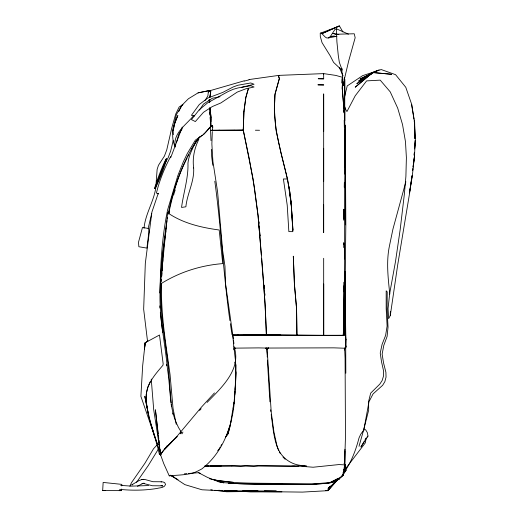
<?xml version="1.0" encoding="UTF-8"?>
<svg xmlns="http://www.w3.org/2000/svg" width="518" height="518" viewBox="0 0 518 518"><rect width="100%" height="100%" fill="white"/><g stroke="black" fill="none" stroke-linecap="round" stroke-linejoin="round"><path stroke-width="0.78" d="M323.653 204.882L323.653 232.608L323.672 148.284M344.587 335.34L344.69 182.608M344.638 282.213L344.612 335.282M344.807 120.739L344.82 107.278M344.82 95.403L344.735 79.306L344.761 127.739M237.989 334.816C273.128 334.045 308.197 335.761 343.35 335.334L343.881 285.839M344.729 148.031L344.761 129.306M344.8 451.197L344.768 469.625L344.943 449.287M345.338 125.116L345.344 224.857M345.746 335.878L344.949 271.685M346.115 339.737L345.713 335.632M235.386 348.141L234.071 348.769L235.535 360.981L236.059 373.342L234.57 398.815L230.173 425.692L228.082 433.76L225.466 437.043M323.718 283.981L323.698 335.36L323.672 258.288M161.545 283.424C160.625 314.076 165.993 344.405 170.059 374.663L173.038 408.411L176.237 424.294M323.685 131.423L323.666 93.894L323.672 181.358M343.693 247.539L343.732 242.709M235.515 372.028L235.314 386.7L234.266 400.291M344.755 469.638L344.813 464.316L344.755 469.651M345.286 271.685L345.83 224.857L345.247 125.803M146.231 394.088C145.616 414.886 155.089 434.382 159.376 454.364L160.535 453.522L160.25 452.402L140.89 396.348L142.677 365.572L145.189 342.735L159.486 335.016L163.164 363.889L162.95 365.235C155.795 373.685 147.805 382.42 146.38 393.887C145.111 408.022 150.719 421.555 154.079 435.036M344.91 469.625L345.001 464.309M344.451 77.603L344.502 84.292L344.153 81.177M343.797 209.615L343.732 219.036M344.632 187.736L345.143 163.176L344.535 115.877L342.217 88.086L342.702 77.706M159.797 292.974C160.904 268.751 163.079 244.515 167.081 220.597M343.758 209.259L343.771 220.254M343.693 244.587L343.732 243.02M344.237 187.276L344.347 182.556M344.723 166.828L344.723 154.047M413.927 119.121L411.816 104.733L405.782 87.296L395.584 74.683L381.203 69.548L362.606 75.667L347.209 85.923C345.409 94.347 341.375 103.645 346.943 111.577L355.199 95.824L366.608 80.892L380.206 80.135L390.235 91.874L397.695 108.12L402.531 124.566L405.477 141.738L406.39 157.666L405.898 176.347L404.396 193.9L400.168 229.662L395.525 261.383L389.672 293.641L388.047 308.67L388.617 318.674L390.281 315.591L390.391 311.571M161.04 283.424C159.304 311.668 165.339 339.523 168.408 367.463L171.076 402.751M344.315 286.363L343.337 335.321M161.778 276.172L161.875 272.954M161.927 271.341L163.248 250.68L165.987 230.704M210.017 108.217L211.04 117.392L210.561 130.316L243.253 130.102L249.113 157.938L254.448 187.814L258.106 215.65L261.305 254.927M343.699 291.764L343.829 282.239M323.653 74.586L323.653 73.627L323.685 78.801L318.227 78.723L323.685 78.846M156.158 182.608L157.122 169.477L158.45 165.307L164.426 156.073L166.777 149.812L171.613 128.606L175.686 114.135L179.105 107.077L182.932 104.435L182.109 105.329L182.433 105.057M212.309 131.533L211.868 143.933L212.904 161.396L217.599 191.887L222.636 250.492L224.954 266.116L225.576 283.981L233.327 338.895M212.38 129.973C214.4 120.493 208.346 129.422 205.322 132.446M210.956 121.659L211.091 118.648M235.425 389.005L235.923 371.846M341.705 83.003L342.01 78.522M121.562 489.063L121.465 490.63L102.674 490.604L103.147 482.433L121.834 484.375L121.743 485.936M235.47 372.584L235.962 364.763M234.764 394.729L234.965 391.666M235.114 389.368L235.366 385.534M306.313 466.012L291.621 466.252L258.469 465.688L253.852 466.226L245.72 465.753L240.753 466.278L234.337 465.902L204.616 466.064M343.732 82.006L343.479 85.748L341.666 68.706L339.348 62.387L338.28 55.42L336.914 41.874L336.337 28.781L334.887 29.552L330.393 36.441L328.451 37.937L326.806 37.982L325.375 37.16L321.866 33.67L320.959 32.958L320.241 33.133L320.292 36.487L322.054 42.677L330.212 55.827L333.598 62.406L341.893 70.17M144.399 349.339L145.189 342.735L144.425 349.372M282.362 483.644L315.203 483.806L330.27 482.491L340.242 477.499L343.039 475.213L344.47 465.928L344.606 464.122L344.043 463.416M414.685 148.135L415.274 140.255L414.458 156.786L413.06 167.159M180.232 433.825C182.485 431.611 178.179 428.211 177.855 426.081C168.913 408.844 170.72 388.073 167.489 369.347C165.19 343.136 158.994 317.197 160.094 290.747C160.444 263.584 162.069 236.35 167.664 209.699L177.804 175.731L183.275 161.966L187.186 153.736L195.312 140.19L204.118 134.078L211.066 126.34L209.693 107.841M161.163 281.844L161.344 279.48M161.59 276.327L161.901 272.384M162.024 270.804L162.393 266.077M162.697 262.134L162.879 259.771M342.67 78.976L342.23 88.416L344.146 112.328M414.653 148.957L415.326 140.326L414.452 122.209L414.594 126.923M180.918 432.97L180.782 433.301L180.853 432.226L180.581 433.521L180.724 431.759M209.473 99.462L209.434 102.389M302.985 466.42L313.099 467.23L338.927 464.568L344.567 464.886L345.48 436.823L345.092 358.495L344.651 348.225L333.877 347.85L270.072 348.044C264.413 346.756 267.845 354.338 267.223 356.986M155.853 187.393C153.911 201.502 145.28 213.869 144.023 228.283M161.182 482.141L161.227 481.766L162.995 481.941L164.666 482.621L165.559 484.434C164.452 488.098 159.505 487.645 156.527 488.532C144.315 490.488 131.857 490.591 119.567 489.361M208.204 92.036L208.527 90.734L207.847 95.953L204.908 100.712M209.673 97.358L210.852 91.498L210.502 90.987L208.987 90.87M233.217 408.508L233.417 406.98M233.812 403.917L234.013 402.389M234.311 400.09L234.512 398.562M234.563 398.815C232.809 425.22 223.239 452.233 201.787 468.952C198.556 470.538 195.467 472.507 191.919 473.284C184.505 475.116 176.8 475.11 169.244 475.841L163.688 463.474L160.535 454.7L163.474 450.654L177.208 436.085L201.502 407.064L214.465 392.916M412.593 170.487L412.801 168.933M413.105 166.602L414.439 156.494L412.334 175.783L409.473 192.903L412.095 175.524L409.544 193.557L397.662 265.099L390.281 315.591M344.47 465.928L344.606 464.122M412.632 170.344L412.846 168.751M235.405 348.154L234.259 348.459L234.078 349.488L235.405 348.154L237.166 348.109L258.618 347.895L265.747 348.051L267.12 348.711L271.231 412.302L273.944 432.109L276.34 442.909C278.729 456.436 290.948 465.818 304.48 465.598M209.887 97.416L210.567 93.039L210.146 91.323L209.11 90.941L244.146 80.827M166.233 229.124L166.479 227.551M302.214 466.058L302.318 465.417L302.052 466.064L306.287 466.032M366.142 438.001L365.326 442.858L343.674 471.212M167.346 219.056L167.612 217.508M168.272 213.656C171.672 195.798 177.182 178.309 185.185 161.966M180.911 432.562L180.782 433.301L180.931 432.795M343.44 473.316L343.033 475.213L343.492 473.795L343.033 475.213L341.407 476.592M148.161 228.328L151.709 213.552M230.167 425.686L230.95 421.762M168.564 214.161C172.734 194.056 178.587 174.1 187.866 155.717C191.951 148.459 195.493 140.255 202.318 135.127M176.418 142.521L178.697 134.291L182.245 128.691M173.252 130.504L174.76 123.29L177.868 115.546C173.42 125.291 170.15 136.979 175.369 147.073M146.393 393.324L147.727 387.205L150.427 381.332M343.583 472.688L343.039 475.213L343.492 473.795M344.23 79.798L348.685 60.962L355.154 37.756L354.267 33.774L336.545 34.22L338.863 34.447M173.2 140.611L170.668 151.01L168.143 157.757L165.747 161.914M129.927 486.201L131.384 482.834L144.917 463.267L153.535 448.75L157.213 444.781M178.05 479.7L170.558 475.22M345.843 347.325L346.134 339.737M345.7 347.973L346.179 346.03M169.023 213.416L169.606 211.111M173.672 194.995L174.255 192.69M229.979 426.418L228.069 433.76L226.314 435.949M405.866 181.74L392.929 229.163L389.381 246.251C386.13 262.056 388.163 278.263 389.782 294.146M363.494 430.497L368.674 410.152L368.589 401.476L370.687 393.123L379.83 384.091L382.154 380.542L383.527 375.99L383.631 371.199L381.513 361.726L380.231 353.023L382.09 344.373L385.612 335.411L387.114 326.075L386.182 308.56L386.188 290.838L387.205 291.874L387.101 309.622L388.034 327.117L387.101 336.454L383.786 345.422L382.135 354.137L383.547 362.904L385.904 372.306L386.04 377.078L384.861 381.669L382.672 385.269L373.051 393.945L368.997 401.69L364.135 428.237L359.026 446.302M226.677 435.554L229.584 426.754M158.281 193.246L151.878 212.166L145.318 263.358L143.661 309.214L147.533 341.304M174.501 192.003L175.239 189.925M170.668 157.77L182.278 127.046M155.322 187.917L166.615 158.793L166.226 160.716A16.323 0.939 -68.6 0 1 163.986 167.502A16.162 0.926 -68.6 0 1 158.022 182.53A16.323 0.932 -68.6 0 1 156.112 186.661L155.083 188.481L155.413 187.989M234.764 362.943L235.379 361.48M343.57 473.18C351.087 462.6 355.775 450.589 358.993 437.988L360.709 434.291L363.83 429.953L365.591 429.681L367.372 432.685L367.974 436.085L360.904 447.047L364.128 441.478M234.11 348.789L234.563 348.264L234.104 349.501L234.259 348.459M330.251 486.111L328.03 488.442L341.835 476.424L345.448 470.273M185.528 161.273L187.212 157.796M178.742 111.558L181.682 105.685L176.47 114.472L172.675 130.044L173.284 134.674M182.938 432.025L181.993 433.838M345.7 469.839L345.279 470.609C347.105 468.233 344.34 473.925 343.13 473.75M187.885 156.475L188.889 154.487M158.223 433.857L155.419 409.79L160.399 455.212C164.232 447.63 171.49 442.424 177.331 436.532M345.279 470.609L345.623 469.949M160.399 455.212L160.917 454.241L160.405 454.992M344.936 471.276L341.809 476.405L338.306 479.668M191.608 149.417L192.774 147.345M266.997 348.763L268.337 348.122L266.919 349.469L268.337 348.122L266.997 348.763L267.178 348.439M364.931 440.086L365.74 438.694M219.483 448.329L220.221 447.079M220.966 445.83L221.704 444.58M193.169 146.659L199.631 136.726M210.981 125.919L210.088 127.409L211.053 126.295M199.398 110.12L203.464 104.105L212.309 98.252L220.053 96.73M136.61 482.252L148.31 465.488L158.333 449.138M167.308 445.564L164.977 448.763M344.638 464.652L344.567 464.886M162.076 452.246L162.794 451.256M217.67 450.79L219.108 448.951M170.662 156.54C164.484 167.949 159.466 180.465 156.43 193.059L158.579 193.9M193.382 115.902C186.053 124.98 173.53 132.653 174.98 145.992M336.991 480.406L327.959 490.675L302.48 492.1L250.731 491.478L226.683 491.776L214.75 490.274M346.018 470.13L343.894 472.552L346.018 470.13L345.37 470.376M334.803 482.219L327.998 489.95L334.486 482.737M231.857 465.915L298.983 466.032M343.674 472.513L345.765 469.787L342.994 472.701M327.978 490.067L336.467 480.685M337.173 480.303L327.959 490.429L325.576 490.488M171.769 442.094L164.724 449.184M199.547 410.476L201.165 408.747M207.109 402.421C221.089 387.924 241.984 369.308 234.019 346.665M334.68 481.449L337.451 478.535M367.055 437.043L367.974 436.085M181.578 105.607L188.422 98.757L198.07 92.864L208.527 90.734L198.07 92.864M203.347 134.337L204.83 132.919M372.688 72.52L355.283 87.147L372.688 72.52L391.524 74.281L372.688 72.52L356.831 83.663L371.989 73.53M339.374 25.9L321.866 33.67L339.374 25.9L342.91 31.961M344.755 470.92L345.836 470.111M335.101 482.051L337.024 480.62M148.044 340.792L144.859 343.162M159.376 454.364L159.771 454.092M373.303 72.65L375.278 71.329L358.592 81.125L371.089 74.022M137.451 486.234L143.123 483.372L152.415 485.748L161.066 485.826M373.174 72.837L377.337 70.474L359.939 79.06L379.118 69.872M334.745 481.222L332.673 482.297L328.024 483.255L311.091 484.434L244.127 483.851L228.432 483.3M338.202 479.428L339.581 478.71L332.679 482.252L328.011 483.171L311.117 484.479L259.207 484.434L239.523 483.76L220.318 482.433L207.543 477.434L198.569 472.707L188.261 473.504M330.27 482.491L335.962 479.636M169.244 475.841L171.801 475.453M320.959 32.958L338.908 26.276M241.634 87.328L254.06 84.253L250.77 82.964L237.93 85.237L233.204 86.946L222.85 92.379L207.744 98.064L199.288 104.526L191.42 115.313L194.548 115.967M161.227 481.766L152.914 481.701L144.787 479.454L141.725 479.545L138.992 480.613L131.669 484.9L132.718 484.803M158.223 444.418L159.227 444.14M244.198 81.112L249.067 79.837M328.451 37.937L336.933 36.254M248.983 79.571L278.956 75.369L323.653 73.614L335.729 75.401L342.54 77.318M334.35 35.969L330.393 36.441L336.694 36.448M141.725 479.545L143.829 479.344M208.333 465.973L205.083 466.019L231.792 465.915M184.389 473.821L186.713 473.633M291.621 466.252L294.373 466.129M148.582 485.554L131.488 486.137L120.726 485.379M234.881 130.251L243.253 130.102L253.095 179.027L257.996 215.358C261.37 254.979 265.145 294.606 266.356 334.395L265.093 303.742L261.616 258.896M281.909 491.835L250.725 491.919L241.919 491.329M234.881 130.186L210.561 130.316L211.001 140.643M257.142 491.329L247.526 491.323M237.121 490.805L226.696 491.012L201.981 489.782L184.868 484.634L170.584 475.246L174.08 477.084M242.728 490.688L257.958 490.682M218.59 130.296L219.975 130.271M210.535 466.051L221.283 465.98M216.317 466.019L217.048 466.019M243.725 334.783L280.769 335.146M235.548 348.323L233.942 348.323L232.789 335.386L340.689 335.282M266.038 348.277L268.447 348.277M343.648 469.619L344.923 469.619M102.674 490.604L105.614 490.604M119.211 490.63L121.465 490.63M280.225 335.198L233.43 335.127L233.579 335.496M266.058 348.109L268.473 348.115M341.368 335.282L343.667 335.295M343.544 469.606L345.085 469.612M206.501 465.96L208.223 465.973M259.537 130.271L255.393 130.225M282.368 483.637C258.081 482.75 233.21 484.472 209.427 478.729M238.034 334.803L232.032 334.738L230.368 323.718M211.979 466.032L213.966 466.058M287.548 179.014L283.398 178.956L287.212 205.122L288.85 231.617L292.838 231.656L291.33 204.863C288.869 172.824 275.181 142.767 274.378 110.535L274.896 94.898L279.364 78.477L278.593 76.411L278.956 75.369L278.619 76.554L279.37 78.503L275.032 93.862L274.346 109.091L276.029 130.251L281.235 154.053L287.639 179.448L291.349 205.167M264.368 490.811L276.379 491.064L224.313 490.786M300.524 465.805L302.24 465.857M218.738 490.255L222.721 490.637M233.113 482.316L215.494 480.225M210.774 489.769L212.367 489.97M212.555 125.589L212.225 125.544L212.484 127.629M337.134 34.389L332.621 33.359L337.199 34.589M170.532 475.343L171.38 475.608M214.918 479.927L223.77 482.912M198.569 472.707L200.324 473.348M336.337 28.781L348.439 34.149M212.626 125.751L212.225 125.544L212.581 126.942M343.104 334.9L343.635 335.243M285.165 459.259L283.016 457.09M265.747 348.051L267.288 349.423L266.912 348.387L266.563 348.18L266.997 349.475M212.652 126.016L212.225 125.544L212.639 126.411M279.293 452.084L280.225 453.334M344.425 348.077L344.748 348.75L344.574 348.122L344.703 348.42M339.258 67.398L343.084 75.868M278.716 450.582C273.588 439.258 272.934 426.677 271.205 414.529M210.956 126.405L210.865 126.016M157.64 445.13L151.12 424.728M158.683 448.031L159.984 451.651M343.253 333.851L343.615 334.971M172.688 413.001L173.018 414.445M148.783 415.617L144.807 396.302L147.008 407.647M411.551 104.507L414.646 122.17L414.97 138.707L414.665 129.28M341.938 68.421L342.191 69.904M159.071 444.438L153.697 409.628L151.243 379.066M159.557 447.604L160.166 451.56M229.888 320.571C223.342 274.313 221.192 227.531 214.808 181.235M171.199 404.357L171.497 406.397M414.16 120.72L414.4 122.319M209.525 111.888L209.855 114.938M212.788 165.294L211.674 156.527L211.37 149.378M233.521 340.462L233.916 343.602M209.907 108.048L211.13 117.897M289.154 187.037L289.342 188.617M289.523 190.19L289.802 192.56M289.989 194.133L291.2 204.39L292.948 230.303L291.381 206.572L289.491 190.119M166.537 364.238L166.725 365.831M158.411 435.463L158.786 438.675M158.974 440.281L159.253 442.689M160.004 449.106L160.282 451.515M289.128 186.985L289.309 188.552M160.302 312.639L162.212 329.26M162.393 330.84L162.574 332.426M209.058 99.715L209.285 101.988M343.661 110.833L343.81 112.374M269.917 401.839L267.379 360.081M270.674 409.822L270.823 411.421M210.068 117.353L210.418 121.374M259.622 231.203L260.036 235.988M260.444 240.779L260.586 242.379M258.793 221.652L258.916 223.219M259.168 226.36L259.427 229.493M259.55 231.06L259.932 235.768M258.903 221.73L259.026 223.31M259.259 226.463L259.499 229.623M344.632 348.2L344.645 350M264.329 285.198L264.452 288.416M264.666 294.036L264.724 295.642M159.809 305.892L159.887 308.042M180.497 431.118L180.581 433.521M264.86 293.609L264.892 295.228M344.205 120.28L344.347 127.512M344.807 144.923L345.163 174.398L345.137 144.923M209.79 99.702L209.809 102.033M345.402 271.678L345.817 373.206M344.6 243.706L344.612 258.948M156.384 182.55A16.323 0.932 -68.6 0 0 155.076 186.674L154.694 188.597L166.284 158.825L165.203 160.716A16.323 0.939 -68.6 0 0 163.293 164.834M156.384 182.563A16.155 0.926 -68.6 0 1 159.654 173.698A16.162 0.926 -68.6 0 1 163.299 164.853M159.751 447.312A2.04 2.014 -74.9 0 1 159.745 445.279M323.705 84.939L318.033 84.835L323.705 84.939M193.654 167.981C194.503 181.475 187.173 193.57 185.871 206.799L181.546 207.433C183.501 192.592 188.474 178.237 187.956 163.112C188.779 155.238 192.787 148.336 195.94 141.246L198.86 139.264C194.451 148.161 192.307 158.068 193.654 167.981M243.926 111.597L243.253 130.102L243.959 111.182L245.895 97.222L248.42 88.455L245.81 97.604L243.926 111.597M414.335 152.868L414.154 155.232L414.348 152.881M167.612 212.743L160.567 283.968C179.26 272.164 200.725 265.32 222.734 263.617L219.192 229.992C201.204 227.57 182.705 223.271 167.612 212.743M148.919 231.909L146.911 248.103L138.863 246.736L138.494 242.288L142.482 227.46L148.64 228.503L148.919 231.909M199.288 109.719L191.42 119.606L195.331 121.568L203.464 112.315L212.309 106.566L220.83 102.965L237.225 92.1L245.921 88.766L254.06 87.005L250.77 85.716L237.93 87.95L233.204 89.31L228.224 91.498L207.744 102.765L199.288 109.719M144.172 483.268L142.087 483.462L144.172 483.268M161.869 485.735L161.046 485.651L162.717 485.988L161.869 485.735M267.068 348.64L266.563 348.18L267.288 349.423L266.576 348.18L267.081 348.672M296.574 308.696L294.425 284.298L296.574 308.696L296.937 335.224L296.574 308.696M294.412 284.026L293.311 256.268L294.412 284.026"/></g></svg>
